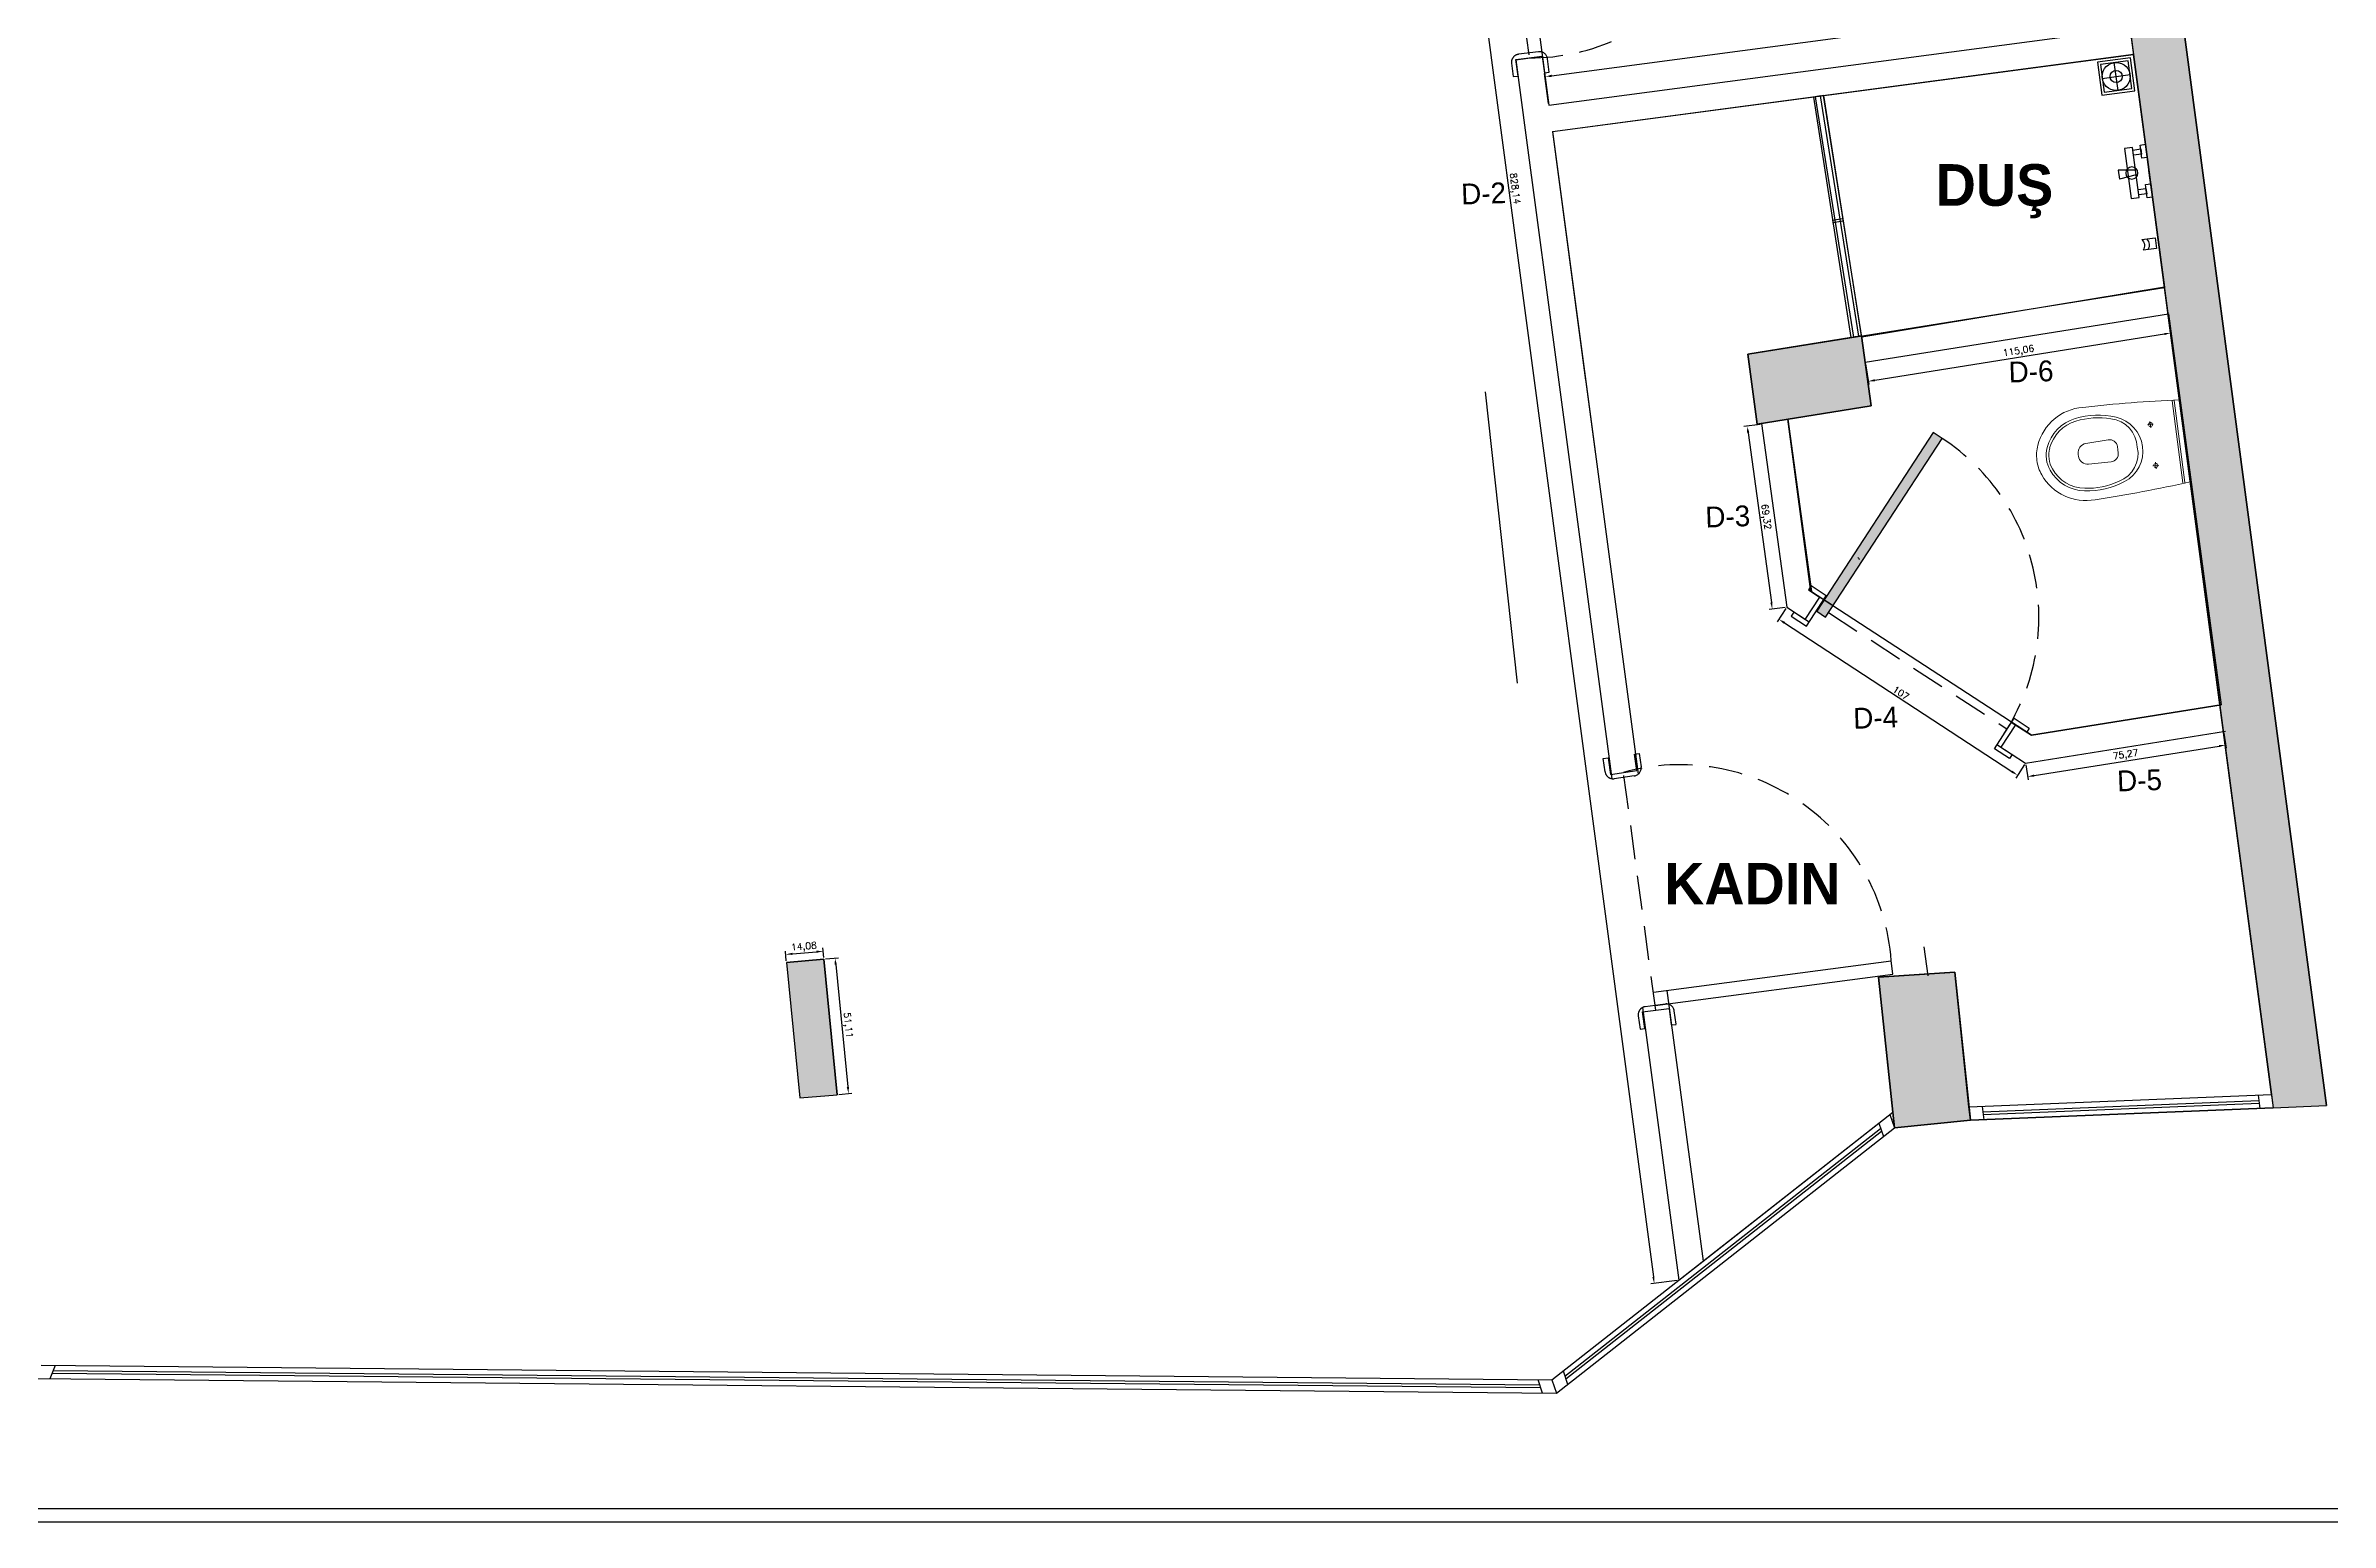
# Model space of a CAD drawing. Extents: x 24214 to 26635, y 31988 to 38688.
# Drawn here: x 25170 to 26028, y 31988 to 32542 of the extents above; entities that cross this region are included whole.
import ezdxf

# ---------------------------------------------------------------- set-up
doc = ezdxf.new("R2010")
doc.units = 0
doc.header["$MEASUREMENT"] = 0
doc.header["$PDMODE"] = 3
doc.header["$PDSIZE"] = -3
doc.linetypes.add('DASHED', pattern=[19.05, 12.7, -6.35])
doc.layers.add('0_IO_00_DIMENSION_1-20', color=1, linetype='Continuous')
doc.layers.add('Leica_3DDisto_2D', color=5, linetype='Continuous')
doc.layers.add('C_Tefrıs Banyo-Wc', color=152, linetype='Continuous', lineweight=9)
doc.styles.get("Standard").update_dxf_attribs({"font": 'simplex'})
doc.dimstyles.new('ISO-25', dxfattribs={"dimtxt": 2.5, "dimasz": 2.5, "dimexe": 1.25, "dimexo": 0.625, "dimtad": 1, "dimtxsty": 'Standard', "dimcen": 2.5, "dimadec": 0, "dimazin": 0, "dimtfac": 1, "dimtmove": 0, "dimatfit": 3, "dimfxl": 1, "dimarcsym": 0})

# ---------------------------------------------------------------- blocks, each defined once
blk = doc.blocks.new('A$C6AA5C566')
at = {"linetype": 'DASHED', "transparency": 33554636}
for p, q in [((6.25, 11.5), (6.25, 1)), ((1, 6.25), (11.5, 6.25))]:
    blk.add_line(p, q, dxfattribs=at)
at = {"transparency": 33554636}
for points in [[(0, 0), (12.5, 0), (12.5, 12.5), (0, 12.5)], [(1, 1), (11.5, 1), (11.5, 11.5), (1, 11.5)]]:
    blk.add_lwpolyline(points, close=True, dxfattribs=at)
for radius in [5.25, 2.25]:
    blk.add_circle((6.25, 6.25), radius, dxfattribs=at)
blk = doc.blocks.new('klo')
at = {"layer": 'C_Tefrıs Banyo-Wc'}
for p, q in [((36212.83, 5263.68), (36213.08, 5272.16)), ((36216.58, 5275.56), (36216.99, 5275.56)), ((36216.99, 5275.56), (36216.58, 5275.56)), ((36216.99, 5275.56), (36217.39, 5275.56)), ((36217.39, 5275.56), (36216.99, 5275.56)), ((36221.15, 5263.68), (36220.89, 5272.16)), ((36216.99, 5260.59), (36215.83, 5260.59)), ((36216.99, 5260.59), (36218.15, 5260.59)), ((36210.5, 5247.24), (36208.03, 5247.24)), ((36209.24, 5248.33), (36209.24, 5247.24)), ((36209.24, 5246.16), (36209.24, 5247.24)), ((36223.47, 5247.24), (36225.94, 5247.24)), ((36224.74, 5248.33), (36224.74, 5247.24)), ((36224.74, 5246.16), (36224.74, 5247.24)), ((36216.99, 5238.04), (36201.49, 5238.04)), ((36216.99, 5238.04), (36232.49, 5238.04)), ((36216.99, 5237.24), (36201.49, 5237.24)), ((36232.49, 5235.24), (36201.49, 5235.24)), ((36216.99, 5237.24), (36232.49, 5237.24))]:
    blk.add_line(p, q, dxfattribs=at)
for centre, radius, start, end in [((36218.49, 5272.54), 19, 112.02431, 183.1129), ((36216.99, 5276.24), 15, 90, 112.02431), ((36216.99, 5276.24), 15, 67.97569, 90), ((36215.49, 5272.54), 19, 356.8871, 67.97569), ((36218.49, 5272.54), 15.4, 112.02431, 170.87192), ((36218.49, 5272.54), 14.4, 112.02431, 170.87192), ((36216.99, 5276.24), 11.4, 90, 112.02431), ((36216.99, 5276.24), 10.4, 90, 112.02431), ((36216.99, 5276.24), 11.4, 67.97569, 90), ((36216.99, 5276.24), 10.4, 67.97569, 90), ((36215.49, 5272.54), 14.4, 9.12808, 67.97569), ((36215.49, 5272.54), 15.4, 9.12808, 67.97569), ((36232.9, 5270.22), 30, 170.87192, 200.57991), ((36232.9, 5270.22), 29, 170.87192, 197.12731), ((36216.58, 5272.06), 3.5, 90, 178.293), ((36217.39, 5272.06), 3.5, 1.707, 90), ((36201.07, 5270.22), 29, 342.87269, 9.12808), ((36201.07, 5270.22), 30, 339.42009, 9.12808), ((36699.43, 5280.51), 500, 181.03182, 185.19398), ((36215.83, 5263.59), 3, 178.293, 270), ((36218.15, 5263.59), 3, 270, 1.707), ((35734.54, 5280.51), 500, 354.80602, 358.96818), ((36216.99, 5264.24), 13, 200.57991, 270), ((36215.9, 5264.19), 11, 193.19326, 275.68241), ((36218.08, 5264.19), 11, 264.31759, 346.80674), ((36216.99, 5264.24), 13, 270, 339.42009), ((36209.24, 5247.24), 0.75, 0, 180), ((36209.24, 5247.24), 0.75, 180, 0), ((36224.74, 5247.24), 0.75, 0, 180), ((36224.74, 5247.24), 0.75, 180, 0)]:
    blk.add_arc(centre, radius, start, end, dxfattribs=at)
blk = doc.blocks.new('A$C6AA5C38C')
at = {"transparency": 33554636}
for p, q in [((9.13, 6.39), (8.26, 0)), ((8.26, 6.39), (10, 6.39)), ((11.74, 0), (8.26, 0)), ((10, 6.39), (11.74, 6.39)), ((10.87, 6.39), (11.74, 0))]:
    blk.add_line(p, q, dxfattribs=at)
for points in [[(0, 11.39), (0, 9.39), (5, 9.39), (5, 11.39)], [(1.5, 6.39), (3.5, 6.39), (3.5, 9.39), (1.5, 9.39)], [(15, 11.39), (15, 9.39), (20, 9.39), (20, 11.39)], [(16.5, 6.39), (18.5, 6.39), (18.5, 9.39), (16.5, 9.39)], [(0.5, 6.39), (19.5, 6.39), (19.5, 3.39), (0.5, 3.39)]]:
    blk.add_lwpolyline(points, close=True, dxfattribs=at)
blk.add_circle((10, 4.89), 2.3, dxfattribs=at)
blk = doc.blocks.new('A$C6AA5C438')
at = {"transparency": 33554636}
blk.add_lwpolyline([(4, 0.03), (4, 5.03), (0, 5.03), (0, 0.03)], dxfattribs=at)
for centre in [(2, -0.67), (2, -2.5)]:
    blk.add_arc(centre, 3.2, 51.34019, 128.65981, dxfattribs=at)
blk = doc.blocks.new('A$C6AA6595B')
at = {"color": 7, "linetype": 'DASHED', "transparency": 33554636}
for p, q in [((11.68, 103.16), (13.47, 103.41)), ((19.7, 7.11), (7.59, 96.29)), ((25.51, 1.55), (27.29, 1.78))]:
    blk.add_line(p, q, dxfattribs=at)
at = {"color": 7, "transparency": 33554636}
for p, q in [((18.81, 13.85), (108.04, 25.62)), ((19.47, 8.9), (108.69, 20.66))]:
    blk.add_line(p, q, dxfattribs=at)
at = {"color": 7, "linetype": 'DASHED', "transparency": 33554636}
for points in [[(13.47, 103.41), (14.17, 98.39, -0.413677), (11.62, 95.01), (4.09, 93.95, -0.414751), (0.7, 96.5), (0, 101.51), (1.78, 101.76), (2.65, 95.56), (12.55, 96.96), (11.68, 103.16)], [(27.29, 1.81), (26.6, 6.83, 0.413677), (23.23, 9.4), (15.7, 8.39, 0.414751), (13.13, 5.02), (13.81, 0), (15.59, 0.24), (14.75, 6.45), (24.66, 7.78), (25.5, 1.57)]]:
    blk.add_lwpolyline(points, format="xyb", dxfattribs=at)
blk.add_arc((28.86, 19.77), 79.42, 4.22041, 105.53335, dxfattribs=at)
blk = doc.blocks.new('A$C6AA65C73')
at = {"layer": '0_IO_00_DIMENSION_1-20', "transparency": 33554457}
blk.add_hatch(color=7, dxfattribs=at).paths.add_polyline_path([(11, 6.8), (11, 86.8), (7, 86.8), (7, 6.8)])
at = {"layer": '0_IO_00_DIMENSION_1-20', "color": 7, "transparency": 33554636}
for p, q in [((6.8, 13.6), (0, 13.6)), ((0, 13.6), (0, 11.8)), ((0, 11.8), (5, 11.8)), ((5, 11.8), (5, 1.8)), ((6.8, 0), (6.8, 13.6)), ((91, 0), (91, 13.6)), ((91, 13.6), (97.8, 13.6)), ((92.8, 11.8), (92.8, 1.8)), ((97.8, 11.8), (92.8, 11.8)), ((97.8, 13.6), (97.8, 11.8)), ((5, 1.8), (0, 1.8)), ((0, 1.8), (0, 0)), ((0, 0), (6.8, 0)), ((97.8, 0), (91, 0)), ((92.8, 1.8), (97.8, 1.8)), ((97.8, 1.8), (97.8, 0))]:
    blk.add_line(p, q, dxfattribs=at)
at = {"layer": '0_IO_00_DIMENSION_1-20', "color": 7, "linetype": 'DASHED', "transparency": 33554636}
blk.add_line((11, 8.8), (91, 8.8), dxfattribs=at)
at = {"layer": '0_IO_00_DIMENSION_1-20', "color": 7, "transparency": 33554636}
blk.add_lwpolyline([(11, 6.8), (11, 86.8), (7, 86.8), (7, 6.8)], close=True, dxfattribs=at)
at = {"layer": '0_IO_00_DIMENSION_1-20', "color": 7, "linetype": 'DASHED', "transparency": 33554636}
blk.add_arc((11, 6.8), 80, 0, 90, dxfattribs=at)
blk = doc.blocks.new('*D404')
at = {"color": 0, "linetype": 'ByBlock', "lineweight": -2, "ltscale": 5, "transparency": 33554636}
for p, q in [((25673.31, 32899.89), (25663.52, 32898.59)), ((25665.09, 32896.27), (25773.65, 32080.33)), ((25782.54, 32078.99), (25772.74, 32077.68))]:
    blk.add_line(p, q, dxfattribs=at)
at = {"color": 0, "transparency": 33554636}
for points in [[(25665.5, 32896.33), (25664.68, 32896.22), (25664.76, 32898.75)], [(25773.24, 32080.27), (25774.07, 32080.38), (25773.98, 32077.85)]]:
    blk.add_solid(points, dxfattribs=at)
at = {"layer": 'Defpoints', "color": 0, "transparency": 33554636}
for p in [(25673.93, 32899.97), (25773.98, 32077.85), (25783.16, 32079.07)]:
    blk.add_point(p, dxfattribs=at)
at = {"color": 0, "transparency": 33554636, "insert": (25721.47, 32488.58), "char_height": 2.5, "attachment_point": 5, "rotation": 277.57892}
blk.add_mtext('828,14', dxfattribs=at)
blk = doc.blocks.new('*D405')
at = {"color": 0, "linetype": 'ByBlock', "lineweight": -2, "ltscale": 5, "transparency": 33554636}
for p, q in [((25966.81, 32440.99), (25968.05, 32433.22)), ((25856.71, 32416.67), (25965.38, 32434.06)), ((25853.2, 32422.81), (25854.44, 32415.04))]:
    blk.add_line(p, q, dxfattribs=at)
at = {"color": 0, "transparency": 33554636}
for points in [[(25965.45, 32433.64), (25965.32, 32434.47), (25967.85, 32434.45)], [(25856.65, 32417.08), (25856.78, 32416.25), (25854.24, 32416.27)]]:
    blk.add_solid(points, dxfattribs=at)
at = {"layer": 'Defpoints', "color": 0, "transparency": 33554636}
for p in [(25966.71, 32441.61), (25967.85, 32434.45), (25853.1, 32423.43)]:
    blk.add_point(p, dxfattribs=at)
at = {"color": 0, "transparency": 33554636, "insert": (25910.71, 32427.45), "char_height": 2.5, "attachment_point": 5, "rotation": 9.09185}
blk.add_mtext('115,06', dxfattribs=at)
blk = doc.blocks.new('*D406')
at = {"color": 0, "linetype": 'ByBlock', "lineweight": -2, "ltscale": 5, "transparency": 33554636}
for p, q in [((25813.66, 32400.14), (25807.64, 32399.32)), ((25809.22, 32397.01), (25817.94, 32333.28)), ((25823.06, 32331.46), (25817.04, 32330.64))]:
    blk.add_line(p, q, dxfattribs=at)
at = {"color": 0, "transparency": 33554636}
for points in [[(25809.63, 32397.07), (25808.8, 32396.95), (25808.88, 32399.49)], [(25817.52, 32333.23), (25818.35, 32333.34), (25818.28, 32330.81)]]:
    blk.add_solid(points, dxfattribs=at)
at = {"layer": 'Defpoints', "color": 0, "transparency": 33554636}
for p in [(25814.28, 32400.23), (25818.28, 32330.81), (25823.67, 32331.54)]:
    blk.add_point(p, dxfattribs=at)
at = {"color": 0, "transparency": 33554636, "insert": (25815.67, 32365.43), "char_height": 2.5, "attachment_point": 5, "rotation": 277.7921}
blk.add_mtext('69,32', dxfattribs=at)
blk = doc.blocks.new('*D407')
at = {"color": 0, "linetype": 'ByBlock', "lineweight": -2, "ltscale": 5, "transparency": 33554636}
for p, q in [((25823.33, 32331.02), (25820.05, 32325.99)), ((25822.82, 32325.67), (25908.2, 32269.86)), ((25912.9, 32272.47), (25909.61, 32267.44))]:
    blk.add_line(p, q, dxfattribs=at)
at = {"color": 0, "transparency": 33554636}
for points in [[(25823.05, 32326.02), (25822.59, 32325.32), (25820.73, 32327.04)], [(25907.97, 32269.51), (25908.43, 32270.21), (25910.3, 32268.49)]]:
    blk.add_solid(points, dxfattribs=at)
at = {"layer": 'Defpoints', "color": 0, "transparency": 33554636}
for p in [(25823.67, 32331.54), (25910.3, 32268.49), (25913.24, 32272.99)]:
    blk.add_point(p, dxfattribs=at)
at = {"color": 0, "transparency": 33554636, "insert": (25866.54, 32299.34), "char_height": 2.5, "attachment_point": 5, "rotation": 326.82664}
blk.add_mtext('107', dxfattribs=at)
blk = doc.blocks.new('*D408')
at = {"color": 0, "linetype": 'ByBlock', "lineweight": -2, "ltscale": 5, "transparency": 33554636}
for p, q in [((25987.66, 32284.27), (25988.57, 32278.62)), ((25916.51, 32268.36), (25985.9, 32279.46)), ((25913.34, 32272.38), (25914.24, 32266.73))]:
    blk.add_line(p, q, dxfattribs=at)
at = {"color": 0, "transparency": 33554636}
for points in [[(25985.97, 32279.05), (25985.84, 32279.87), (25988.37, 32279.86)], [(25916.45, 32268.77), (25916.58, 32267.95), (25914.04, 32267.96)]]:
    blk.add_solid(points, dxfattribs=at)
at = {"layer": 'Defpoints', "color": 0, "transparency": 33554636}
for p in [(25987.57, 32284.89), (25988.37, 32279.86), (25913.24, 32272.99)]:
    blk.add_point(p, dxfattribs=at)
at = {"color": 0, "transparency": 33554636, "insert": (25950.87, 32276), "char_height": 2.5, "attachment_point": 5, "rotation": 9.09185}
blk.add_mtext('75,27', dxfattribs=at)
blk = doc.blocks.new('*D435')
at = {"color": 0, "linetype": 'ByBlock', "lineweight": -2, "ltscale": 5, "transparency": 33554636}
for p, q in [((25448.33, 32198.92), (25448.02, 32202.53)), ((25450.62, 32201.5), (25459.67, 32202.28)), ((25462.36, 32200.13), (25462.05, 32203.74))]:
    blk.add_line(p, q, dxfattribs=at)
at = {"color": 0, "transparency": 33554636}
for points in [[(25450.58, 32201.91), (25450.65, 32201.08), (25448.13, 32201.28)], [(25459.7, 32201.86), (25459.63, 32202.69), (25462.16, 32202.49)]]:
    blk.add_solid(points, dxfattribs=at)
at = {"layer": 'Defpoints', "color": 0, "transparency": 33554636}
for p in [(25448.39, 32198.3), (25462.16, 32202.49), (25462.42, 32199.51)]:
    blk.add_point(p, dxfattribs=at)
at = {"color": 0, "transparency": 33554636, "insert": (25454.96, 32203.99), "char_height": 2.5, "attachment_point": 5, "rotation": 4.92921}
blk.add_mtext('14,08', dxfattribs=at)
blk = doc.blocks.new('*D436')
at = {"color": 0, "linetype": 'ByBlock', "lineweight": -2, "ltscale": 5, "transparency": 33554636}
for p, q in [((25463.04, 32199.57), (25467.87, 32200.05)), ((25466.87, 32197.44), (25471.42, 32151.55)), ((25468.09, 32148.71), (25472.92, 32149.19))]:
    blk.add_line(p, q, dxfattribs=at)
at = {"color": 0, "transparency": 33554636}
for points in [[(25467.28, 32197.48), (25466.45, 32197.39), (25466.62, 32199.92)], [(25471.01, 32151.51), (25471.84, 32151.59), (25471.67, 32149.06)]]:
    blk.add_solid(points, dxfattribs=at)
at = {"layer": 'Defpoints', "color": 0, "transparency": 33554636}
for p in [(25462.42, 32199.51), (25467.47, 32148.65), (25471.67, 32149.06)]:
    blk.add_point(p, dxfattribs=at)
at = {"color": 0, "transparency": 33554636, "insert": (25471.25, 32174.7), "char_height": 2.5, "attachment_point": 5, "rotation": 275.67044}
blk.add_mtext('51,11', dxfattribs=at)
blk = doc.blocks.new('*D437')
at = {"color": 0, "linetype": 'ByBlock', "lineweight": -2, "ltscale": 5, "transparency": 33554636}
for p, q in [((25735.48, 32530.89), (25948.59, 32559.15)), ((25952.41, 32549.43), (25950.91, 32560.72)), ((25734.34, 32520.51), (25732.84, 32531.8))]:
    blk.add_line(p, q, dxfattribs=at)
at = {"color": 0, "transparency": 33554636}
for points in [[(25948.65, 32558.74), (25948.54, 32559.57), (25951.07, 32559.48)], [(25735.43, 32531.31), (25735.54, 32530.48), (25733.01, 32530.56)]]:
    blk.add_solid(points, dxfattribs=at)
at = {"layer": 'Defpoints', "color": 0, "transparency": 33554636}
for p in [(25951.07, 32559.48), (25952.49, 32548.81), (25734.42, 32519.89)]:
    blk.add_point(p, dxfattribs=at)
at = {"color": 0, "transparency": 33554636, "insert": (25841.76, 32547.12), "char_height": 2.5, "attachment_point": 5, "rotation": 7.55385}
blk.add_mtext('219,98', dxfattribs=at)

msp = doc.modelspace()

# ---------------------------------------------------------------- hatches: boundary and pattern name
at = {"linetype": 'ByBlock', "transparency": 33554495}
for points in [[(25901.88765, 32930.47429), (25920.35506, 32791.19587), (26005.54506, 32148.70587), (26006.20499, 32143.7288), (26026.27054, 32144.55455), (25921.71099, 32933.12678), (25901.87583, 32930.47271)], [(25809.06506, 32426.50587), (25812.65506, 32400.22587), (25855.33506, 32407.05587), (25851.74506, 32433.33587)], [(25453.43506, 32147.43587), (25467.46506, 32148.64587), (25462.41506, 32199.50587), (25448.38506, 32198.29587)], [(25892.59264, 32139.05335), (25892.06506, 32144.03587), (25886.70506, 32194.65587), (25858.13506, 32192.72587), (25863.49506, 32142.10587), (25864.11639, 32136.23798)]]:
    msp.add_hatch(color=254, dxfattribs=at).paths.add_polyline_path(points)

# ---------------------------------------------------------------- linework, layer by layer
at = {"linetype": 'DASHED', "transparency": 33554636}
for p, q in [((25715.19528, 32626.83323), (25727.02652, 32537.61412)), ((25722.07112, 32536.94775), (25731.98192, 32538.2805)), ((25732.78329, 32532.06818), (25734.56849, 32532.29846))]:
    msp.add_line(p, q, dxfattribs=at)
at = {"transparency": 33554636}
for p, q in [((25965.38889, 32451.80193), (25953.82541, 32538.90218)), ((25735.77927, 32509.90638), (25748.20222, 32416.7661)), ((25962.23923, 32475.52601), (25959.60715, 32495.35205)), ((25809.06506, 32426.50587), (25965.38889, 32451.52208)), ((25853.0989, 32423.42529), (25966.96907, 32441.64772)), ((25710.50506, 32412.31978), (25722.55819, 32302.98212)), ((25810.40957, 32416.5731), (25810.42167, 32416.57504)), ((25810.40957, 32416.35756), (25810.45048, 32416.3641)), ((25876.81237, 32193.19479), (25875.19961, 32204.11446))]:
    msp.add_line(p, q, dxfattribs=at)
at = {"linetype": 'ByBlock', "transparency": 33554636}
for p, q in [((25725.85644, 32508.66385), (25758.06177, 32267.20651)), ((25735.76866, 32509.98594), (25767.92585, 32268.88955)), ((25778.74449, 32187.77748), (25792.28816, 32086.23473)), ((25769.51897, 32181.30697), (25783.15538, 32079.06887)), ((25892.06506, 32144.03587), (25892.59264, 32139.05335)), ((26006.20499, 32143.7288), (26026.27054, 32144.55455)), ((25783.15538, 32079.06887), (25792.28816, 32086.23473))]:
    msp.add_line(p, q, dxfattribs=at)
at = {"color": 4, "linetype": 'ByBlock', "transparency": 33554636}
for p, q in [((25840.74211, 32476.77861), (25844.69185, 32477.41068)), ((25840.88409, 32475.89133), (25844.83384, 32476.5234))]:
    msp.add_line(p, q, dxfattribs=at)
at = {"color": 5, "linetype": 'ByBlock'}
for p, q in [((25892.06506, 32144.03587), (26005.54506, 32148.70587)), ((25892.59264, 32139.05335), (26006.20499, 32143.7288))]:
    msp.add_line(p, q, dxfattribs=at)
at = {"color": 5, "linetype": 'ByBlock', "transparency": 33554636}
for p, q in [((25897.28223, 32142.24888), (26000.83616, 32146.51039)), ((25897.38775, 32141.25237), (26000.96815, 32145.51498)), ((26000.57219, 32148.50122), (26001.23212, 32143.52415)), ((25897.0712, 32144.24189), (25897.59878, 32139.25936))]:
    msp.add_line(p, q, dxfattribs=at)
at = {"linetype": 'ByBlock', "transparency": 33554636}
for points in [[(24214.00506, 33588.22587), (26634.00506, 33588.22587), (26634.00506, 31988.22587), (24214.00506, 31988.22587)], [(24219.00506, 33583.22587), (26629.00506, 33583.22587), (26629.00506, 31993.22587), (24219.00506, 31993.22587)]]:
    msp.add_lwpolyline(points, close=True, dxfattribs=at)
for points in [[(26006.20499, 32143.7288), (26026.27054, 32144.55455), (25921.71099, 32933.12678), (25901.87583, 32930.47271), (26006.20499, 32143.7288)], [(25731.98192, 32538.2805), (25734.42005, 32519.89464), (25952.51083, 32548.81539)], [(25778.74195, 32187.77715), (25792.28816, 32086.23473), (25863.49506, 32142.10587), (25858.27362, 32192.73523), (25886.70506, 32194.65587), (25892.06506, 32144.03587), (26005.54506, 32148.70587), (25953.82541, 32539.08231)], [(25722.07112, 32536.94775), (25725.82141, 32508.66684)], [(25953.82541, 32538.90218), (25735.76866, 32509.90497), (25767.92164, 32268.8862)], [(25735.76866, 32509.98594), (25953.82541, 32538.90218)], [(25809.06506, 32426.50587), (25851.74506, 32433.33587), (25855.33506, 32407.05587), (25812.65506, 32400.22587), (25809.06506, 32426.50587)], [(25453.43506, 32147.43587), (25467.46506, 32148.64587), (25462.41506, 32199.50587), (25448.38506, 32198.29587), (25453.43506, 32147.43587)], [(25858.13506, 32192.72587), (25886.70506, 32194.65587), (25892.59264, 32139.05335), (25864.11639, 32136.23798), (25858.13506, 32192.72587)]]:
    msp.add_lwpolyline(points, dxfattribs=at)
at = {"linetype": 'ByBlock'}
for points in [[(25901.88765, 32930.47429), (26006.20499, 32143.7288)], [(25921.71099, 32933.12678), (26026.27054, 32144.55455)], [(25809.06506, 32426.50587), (25812.65506, 32400.22587), (25855.33506, 32407.05587), (25851.74506, 32433.33587), (25809.06506, 32426.50587)], [(25448.38506, 32198.29587), (25453.43506, 32147.43587), (25467.46506, 32148.64587), (25462.41506, 32199.50587), (25448.38506, 32198.29587)], [(25864.11639, 32136.23798), (25892.59264, 32139.05335), (25886.70506, 32194.65587), (25858.13506, 32192.72587), (25864.11639, 32136.23798)]]:
    msp.add_lwpolyline(points, dxfattribs=at)
at = {"linetype": 'DASHED', "transparency": 33554636}
msp.add_lwpolyline([(25734.56849, 32532.29846), (25733.92037, 32537.32282, 0.413676716), (25730.56668, 32539.91506), (25723.02735, 32538.95657, 0.414750612), (25720.43035, 32535.59672), (25721.07791, 32530.57672), (25722.86312, 32530.80701), (25722.06175, 32537.01933), (25731.98192, 32538.2805), (25732.78329, 32532.06818)], format="xyb", dxfattribs=at)
at = {"color": 4, "linetype": 'ByBlock', "transparency": 33554636}
for points in [[(25847.79531, 32432.7038), (25851.74506, 32433.33587), (25837.62725, 32523.49767), (25833.67566, 32522.87712)], [(25848.78275, 32432.86182), (25850.75762, 32433.17785), (25836.30801, 32523.34541), (25834.33314, 32523.02938)]]:
    msp.add_lwpolyline(points, close=True, dxfattribs=at)
at = {"color": 5, "linetype": 'ByBlock', "transparency": 33554636}
msp.add_lwpolyline([(25892.06506, 32144.03587), (26005.54506, 32148.70587), (26006.20499, 32143.7288), (25892.59264, 32139.05335), (25892.06506, 32144.03587)], dxfattribs=at)
at = {"linetype": 'DASHED', "transparency": 33554636}
msp.add_arc((25727.36833, 32617.03383), 79.42044, 269.75340697, 11.06634678, dxfattribs=at)
at = {"layer": '0_IO_00_DIMENSION_1-20', "color": 7, "transparency": 33554636}
msp.add_line((25863.55261, 32193.91362), (25862.91201, 32199.04857), dxfattribs=at)
at = {"layer": '0_IO_00_DIMENSION_1-20', "color": 40, "transparency": 33554636}
for points in [[(25734.42005, 32519.89464), (25952.51083, 32548.81539), (25920.28014, 32791.68623), (25702.24851, 32762.51705), (25734.42005, 32519.89464)], [(25837.63454, 32523.4511), (25953.80194, 32538.89906), (25965.38889, 32451.55754), (25851.80982, 32432.86182), (25837.44756, 32523.46945)], [(25853.0989, 32423.42529), (25966.96907, 32441.64772), (25986.73274, 32294.88258), (25915.47583, 32283.47947), (25832.79238, 32337.41905), (25824.11815, 32402.06029), (25855.33506, 32407.05587), (25853.0989, 32423.42529)]]:
    msp.add_lwpolyline(points, dxfattribs=at)
at = {"layer": '0_IO_00_DIMENSION_1-20', "color": 7, "transparency": 33554636}
for points in [[(25824.11815, 32402.06029), (25832.96382, 32337.41905), (25841.07146, 32332.11894)], [(25814.24125, 32400.4797), (25823.67452, 32331.54447), (25832.09281, 32326.04128)], [(25907.90198, 32288.43063), (25915.47583, 32283.47947), (25986.73274, 32294.88258)], [(25902.56982, 32279.96919), (25913.23935, 32272.99434), (25988.31292, 32285.00822)]]:
    msp.add_lwpolyline(points, dxfattribs=at)
msp.add_arc((25851.81009, 32350.78531), 1.5, 197.08542045, 236.82663634, dxfattribs=at)
at = {"layer": 'Leica_3DDisto_2D'}
for p, q in [((25920.35506, 32791.19587), (26005.54506, 32148.70587)), ((25809.06506, 32426.50587), (25851.74506, 32433.33587)), ((25855.33506, 32407.05587), (25851.74506, 32433.33587)), ((25812.65506, 32400.22587), (25809.06506, 32426.50587)), ((25812.65506, 32400.22587), (25855.33506, 32407.05587)), ((26005.54506, 32148.70587), (25983.23506, 32317.68587)), ((25448.38506, 32198.29587), (25462.41506, 32199.50587)), ((25448.38506, 32198.29587), (25453.43506, 32147.43587)), ((25462.41506, 32199.50587), (25467.46506, 32148.64587)), ((25858.13506, 32192.72587), (25886.70506, 32194.65587)), ((25863.49506, 32142.10587), (25858.13506, 32192.72587)), ((25892.06506, 32144.03587), (25886.70506, 32194.65587)), ((25453.43506, 32147.43587), (25467.46506, 32148.64587)), ((25735.57506, 32041.73587), (25863.49506, 32142.10587)), ((25737.28122, 32036.71917), (25864.11639, 32136.23798)), ((25858.24143, 32137.98371), (25859.94758, 32132.96701)), ((25862.41023, 32141.25468), (25864.11639, 32136.23798)), ((25740.42633, 32043.00017), (25858.92389, 32135.97703)), ((25740.76756, 32041.99683), (25859.26512, 32134.97369)), ((25166.82264, 32042.22409), (25737.28122, 32036.71917)), ((25168.73506, 32047.20587), (25735.57506, 32041.73587)), ((25172.15863, 32042.1726), (25174.07105, 32047.15438)), ((25172.9236, 32044.16531), (25731.30011, 32038.77698)), ((25173.30608, 32045.16167), (25730.95888, 32039.78032)), ((25739.74387, 32045.00684), (25741.45003, 32039.99015)), ((25730.27642, 32041.787), (25731.98258, 32036.7703)), ((25735.57506, 32041.73587), (25737.28122, 32036.71917))]:
    msp.add_line(p, q, dxfattribs=at)
at = {"layer": 'Leica_3DDisto_2D', "color": 5}
msp.add_line((25892.06506, 32144.03587), (26005.54506, 32148.70587), dxfattribs=at)

# ---------------------------------------------------------------- block references
at = {"transparency": 33554636, "rotation": 97.59638835143247}
msp.add_blockref('A$C6AA5C566', (25954.31757, 32525.2726), dxfattribs=at)
at = {"transparency": 33554636, "xscale": -1}
for name, p, rotation in [('A$C6AA5C38C', (25949.6327, 32483.87039), 277.5622782566625), ('A$C6AA5C438', (25957.41224, 32465.46861), 276.9527963858523)]:
    msp.add_blockref(name, p, dxfattribs=dict(at, rotation=rotation))
at = {"layer": '0_IO_00_DIMENSION_1-20', "color": 7, "transparency": 33554636, "rotation": 326.8852913916092}
msp.add_blockref('A$C6AA65C73', (25825.3658, 32328.17486), dxfattribs=at)
at = {"layer": '0_IO_00_DIMENSION_1-20', "color": 40, "transparency": 33554636}
msp.add_blockref('A$C6AA6595B', (25754.85771, 32173.2545), dxfattribs=at)
at = {"layer": 'C_Tefrıs Banyo-Wc', "extrusion": (0, 0, -1), "zscale": -1, "rotation": 262.4530637380449}
msp.add_blockref('klo', (-26406.26822, 68984.80389), dxfattribs=at)

# ---------------------------------------------------------------- texts
at = {"linetype": 'ByBlock', "transparency": 33554636, "char_height": 15.625, "attachment_point": 1}
for s, insert in [('\\pxql;\\fCentury Gothic|b1|i0|c238;DUŞ', (25879.57426, 32497.74888)), ('\\pxql;\\fCentury Gothic|b1|i0|c238;KADIN', (25777.69031, 32235.63019))]:
    msp.add_mtext_dynamic_manual_height_columns(s, width=47.5499536, gutter_width=31.25, heights=[0], dxfattribs=dict(at, insert=insert)).dxf.set("width", 364.5499536)
at = {"linetype": 'ByBlock', "transparency": 33554636, "char_height": 7.8125, "attachment_point": 1, "rotation": 1.96277648}
for s, insert in [('\\pxql;\\fCentury Gothic|b0|i0;D-2', (25701.3994, 32490.39566)), ('\\pxql;\\fCentury Gothic|b0|i0;D-6', (25906.80506, 32423.60878)), ('\\pxql;\\fCentury Gothic|b0|i0;D-3', (25793.00506, 32369.20878)), ('\\pxql;\\fCentury Gothic|b0|i0;D-4', (25848.50506, 32293.70878)), ('\\pxql;\\fCentury Gothic|b0|i0;D-5', (25947.50506, 32270.20878))]:
    msp.add_mtext_dynamic_manual_height_columns(s, width=23.7749768, gutter_width=31.25, heights=[0], dxfattribs=dict(at, insert=insert)).dxf.set("width", 182.2749768)

# ---------------------------------------------------------------- dimensions: what is measured, and where the dimension line sits
at = {"color": 1, "linetype": 'ByBlock', "ltscale": 5, "transparency": 33554636}
for p1, p2, distance, picture, middle in [((25673.93109, 32899.97069), (25783.15538, 32079.06887), -9.25318, '*D404', (25721.46552, 32488.57806)), ((25734.42005, 32519.89464), (25952.48736, 32548.81228), 10.76231, '*D437', (25841.76113, 32547.11713)), ((25853.0989, 32423.42529), (25966.7084, 32441.606), -7.24637, '*D405', (25910.7148, 32427.44687)), ((25814.27599, 32400.22587), (25823.67452, 32331.54447), -5.44922, '*D406', (25815.66993, 32365.43286)), ((25823.67452, 32331.54447), (25913.23935, 32272.99434), -5.38051, '*D407', (25866.53881, 32299.33523)), ((25913.23935, 32272.99434), (25987.5652, 32284.88856), -5.09464, '*D408', (25950.87341, 32275.99736))]:
    dim = msp.add_aligned_dim(p1=p1, p2=p2, distance=distance, dimstyle='ISO-25', dxfattribs=at)
    dim.commit()
    dim.dimension.update_dxf_attribs({"geometry": picture, "text_midpoint": middle})
at = {"color": 7, "linetype": 'ByBlock', "ltscale": 5, "transparency": 33554636}
for p1, p2, distance, picture, middle in [((25448.38506, 32198.29587), (25462.41506, 32199.50587), 2.99975, '*D435', (25454.96074, 32203.9948)), ((25462.41506, 32199.50587), (25467.46506, 32148.64587), 4.22744, '*D436', (25471.24957, 32174.70235))]:
    dim = msp.add_aligned_dim(p1=p1, p2=p2, distance=distance, dimstyle='ISO-25', dxfattribs=at)
    dim.commit()
    dim.dimension.update_dxf_attribs({"geometry": picture, "text_midpoint": middle})

doc.saveas('drawing.dxf')
